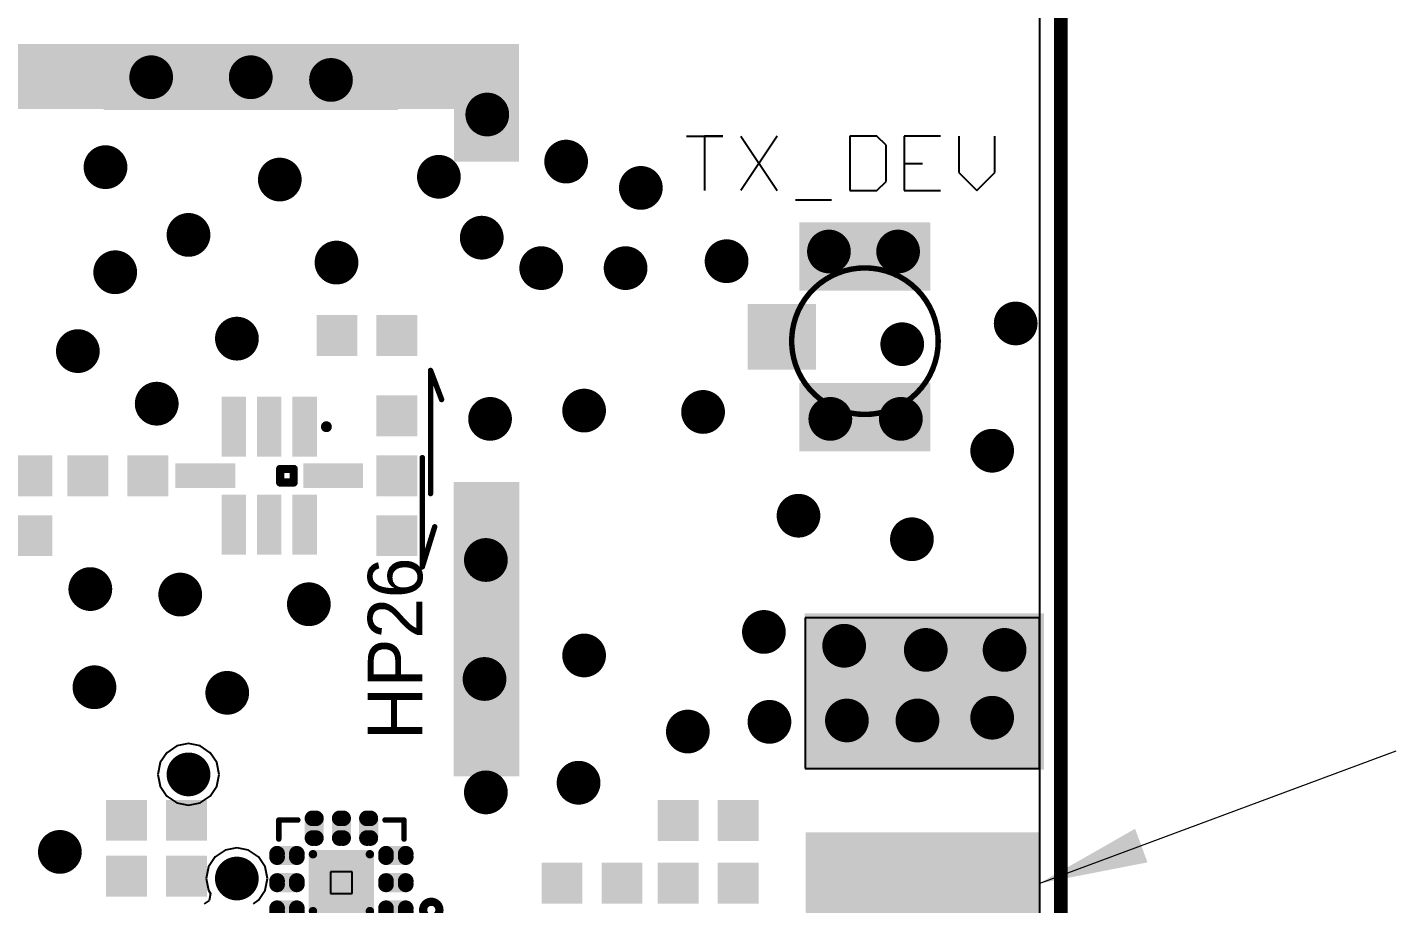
# Model space of a CAD drawing. Header units: inches. Extents: x -103 to 137, y -40 to 49.
# Drawn here: x -10.14 to 15, y 5.41 to 21.49 of the extents above; entities that cross this region are included whole.
import ezdxf

# ---------------------------------------------------------------- set-up
doc = ezdxf.new("R2010")
doc.units = ezdxf.units.IN
doc.header["$MEASUREMENT"] = 0
for name, color, linetype in [('BottomPaste', 16, 'Continuous'), ('BottomSolder', 6, 'Continuous'), ('KeepOutLayer', 6, 'Continuous'), ('Mechanical1', 6, 'Continuous'), ('MidLayer1', 16, 'Continuous'), ('MultiLayer', 9, 'Continuous'), ('TopOverlay', 2, 'Continuous'), ('TopPaste', 8, 'Continuous'), ('TopSolder', 216, 'Continuous'), ('ViaHoleLayer', 16, 'Continuous')]:
    doc.layers.add(name, color=color, linetype=linetype)
doc.layers.add('dim', color=82, linetype='Continuous', lineweight=20)
doc.styles.add('ROMANC', font='romanc.shx', dxfattribs={"bigfont": 'gbcbig.shx'})
doc.dimstyles.new('YanXiu', dxfattribs={"dimtxt": 2.5, "dimasz": 2.2, "dimexe": 0.66, "dimexo": 0.66, "dimgap": 0.66, "dimtad": 0, "dimdsep": 46, "dimtxsty": 'ROMANC', "dimcen": 0, "dimclrd": 256, "dimclre": 131, "dimclrt": 42, "dimazin": 2, "dimtfac": 1, "dimtofl": 0, "dimtmove": 0, "dimatfit": 3, "dimfxl": 1, "dimlwd": 5, "dimlwe": 5, "dimarcsym": 0})

# ---------------------------------------------------------------- blocks, each defined once
blk = doc.blocks.new('HP5210_2')
at = {"layer": 'TopPaste'}
blk.add_solid([(-0.10236, -0.01805), (0.10236, -0.01805), (-0.10236, 0.02132), (0.10236, 0.02132)], dxfattribs=at)
at = {"layer": 'TopSolder'}
blk.add_solid([(-0.10636, -0.02205), (0.10636, -0.02205), (-0.10636, 0.02532), (0.10636, 0.02532)], dxfattribs=at)
blk = doc.blocks.new('HP5210_7')
at = {"layer": 'TopPaste'}
blk.add_solid([(-0.10236, -0.01969), (0.10236, -0.01969), (-0.10236, 0.01969), (0.10236, 0.01969)], dxfattribs=at)
at = {"layer": 'TopSolder'}
blk.add_solid([(-0.10636, -0.02369), (0.10636, -0.02369), (-0.10636, 0.02369), (0.10636, 0.02369)], dxfattribs=at)
blk = doc.blocks.new('CL331_0472_2_10_31')
at = {"layer": 'Mechanical1'}
for points, const_width in [([(0.0498, -0.03002, 1), (-0.05613, -0.03002, 1)], 0.00394), ([(-0.05711, -0.03002, 1), (-0.05515, -0.03002, 1)], 0.00197), ([(0.04882, -0.03002, 1), (0.05079, -0.03002, 1)], 0.00197)]:
    blk.add_lwpolyline(points, format="xyb", close=True, dxfattribs=dict(at, const_width=const_width))
at = {"layer": 'TopPaste'}
for points in [[(-0.01968, 0.00935), (0.01969, 0.00935), (-0.01968, 0.05069), (0.01969, 0.05069)], [(-0.07874, -0.07333), (-0.0374, -0.07333), (-0.07874, 0.01329), (-0.0374, 0.01329)], [(0.0374, -0.07333), (0.07874, -0.07333), (0.0374, 0.01329), (0.07874, 0.01329)]]:
    blk.add_solid(points, dxfattribs=at)
at = {"layer": 'TopSolder'}
for points in [[(-0.02368, 0.00535), (0.02369, 0.00535), (-0.02368, 0.05469), (0.02369, 0.05469)], [(-0.08274, -0.07733), (-0.0334, -0.07733), (-0.08274, 0.01729), (-0.0334, 0.01729)], [(0.0334, -0.07733), (0.08274, -0.07733), (0.0334, 0.01729), (0.08274, 0.01729)]]:
    blk.add_solid(points, dxfattribs=at)
blk = doc.blocks.new('____12_2_2___39')
at = {"layer": 'TopOverlay', "const_width": 0.00394}
for points in [[(-0.03937, 0.04528), (-0.04528, 0.03937)], [(-0.04528, 0.03937), (-0.04528, 0.0315)], [(-0.0315, 0.04528), (-0.03937, 0.04528)], [(0.04528, 0.04528), (0.0315, 0.04528)], [(0.04528, 0.04528), (0.04528, 0.0315)], [(-0.04528, -0.0315), (-0.04528, -0.04528)], [(0.04528, -0.0315), (0.04528, -0.04528)], [(-0.0315, -0.04528), (-0.04528, -0.04528)], [(0.04528, -0.04528), (0.0315, -0.04528)]]:
    blk.add_lwpolyline(points, dxfattribs=at)
at = {"layer": 'TopOverlay'}
for points, const_width in [([(-0.04626, 0.03937, 1), (-0.04429, 0.03937, 1)], 0.00197), ([(-0.04626, 0.03937, 1), (-0.04429, 0.03937, 1)], 0.00197), ([(-0.04035, 0.04528, 1), (-0.03839, 0.04528, 1)], 0.00197), ([(-0.04035, 0.04528, 1), (-0.03839, 0.04528, 1)], 0.00197), ([(-0.03248, 0.04528, 1), (-0.03051, 0.04528, 1)], 0.00197), ([(0.03051, 0.04528, 1), (0.03248, 0.04528, 1)], 0.00197), ([(0.04429, 0.04528, 1), (0.04626, 0.04528, 1)], 0.00197), ([(0.04429, 0.04528, 1), (0.04626, 0.04528, 1)], 0.00197), ([(-0.04626, 0.0315, 1), (-0.04429, 0.0315, 1)], 0.00197), ([(0.04429, 0.0315, 1), (0.04626, 0.0315, 1)], 0.00197), ([(-0.05906, 0.01969, 1), (-0.07087, 0.01969, 1)], 0.00591), ([(-0.07234, 0.01969, 1), (-0.06939, 0.01969, 1)], 0.00295), ([(-0.06053, 0.01969, 1), (-0.05758, 0.01969, 1)], 0.00295), ([(-0.04626, -0.0315, 1), (-0.04429, -0.0315, 1)], 0.00197), ([(0.04429, -0.0315, 1), (0.04626, -0.0315, 1)], 0.00197), ([(-0.04626, -0.04528, 1), (-0.04429, -0.04528, 1)], 0.00197), ([(-0.04626, -0.04528, 1), (-0.04429, -0.04528, 1)], 0.00197), ([(-0.03248, -0.04528, 1), (-0.03051, -0.04528, 1)], 0.00197), ([(0.03051, -0.04528, 1), (0.03248, -0.04528, 1)], 0.00197), ([(0.04429, -0.04528, 1), (0.04626, -0.04528, 1)], 0.00197), ([(0.04429, -0.04528, 1), (0.04626, -0.04528, 1)], 0.00197)]:
    blk.add_lwpolyline(points, format="xyb", close=True, dxfattribs=dict(at, const_width=const_width))
at = {"layer": 'TopPaste'}
for p, q in [((0.00787, 0.00787), (-0.00787, 0.00787)), ((-0.00787, 0.00787), (-0.00787, -0.00787)), ((0.00787, -0.00787), (0.00787, 0.00787)), ((-0.00787, -0.00787), (0.00787, -0.00787))]:
    blk.add_line(p, q, dxfattribs=at)
at = {"layer": 'TopPaste', "const_width": 0.00369}
for points in [[(-0.02276, 0.04651, 1), (-0.01907, 0.04651, 1)], [(-0.0203, 0.04651, 1), (-0.01661, 0.04651, 1)], [(-0.00308, 0.04651, 1), (0.00062, 0.04651, 1)], [(-0.00062, 0.04651, 1), (0.00308, 0.04651, 1)], [(0.01661, 0.04651, 1), (0.0203, 0.04651, 1)], [(0.01907, 0.04651, 1), (0.02276, 0.04651, 1)], [(-0.02276, 0.03223, 1), (-0.01907, 0.03223, 1)], [(-0.0203, 0.03223, 1), (-0.01661, 0.03223, 1)], [(-0.00308, 0.03223, 1), (0.00062, 0.03223, 1)], [(-0.00062, 0.03223, 1), (0.00308, 0.03223, 1)], [(0.01661, 0.03223, 1), (0.0203, 0.03223, 1)], [(0.01907, 0.03223, 1), (0.02276, 0.03223, 1)], [(-0.04835, 0.02092, 1), (-0.04466, 0.02092, 1)], [(-0.04835, 0.01845, 1), (-0.04466, 0.01845, 1)], [(-0.03408, 0.02092, 1), (-0.03039, 0.02092, 1)], [(-0.03408, 0.01845, 1), (-0.03039, 0.01845, 1)], [(0.03039, 0.02092, 1), (0.03408, 0.02092, 1)], [(0.03039, 0.01845, 1), (0.03408, 0.01845, 1)], [(0.04466, 0.02092, 1), (0.04835, 0.02092, 1)], [(0.04466, 0.01845, 1), (0.04835, 0.01845, 1)], [(-0.04835, 0.00123, 1), (-0.04466, 0.00123, 1)], [(-0.04835, -0.00123, 1), (-0.04466, -0.00123, 1)], [(-0.03408, 0.00123, 1), (-0.03039, 0.00123, 1)], [(-0.03408, -0.00123, 1), (-0.03039, -0.00123, 1)], [(0.03039, 0.00123, 1), (0.03408, 0.00123, 1)], [(0.03039, -0.00123, 1), (0.03408, -0.00123, 1)], [(0.04466, 0.00123, 1), (0.04835, 0.00123, 1)], [(0.04466, -0.00123, 1), (0.04835, -0.00123, 1)], [(-0.04835, -0.01845, 1), (-0.04466, -0.01845, 1)], [(-0.04835, -0.02092, 1), (-0.04466, -0.02092, 1)], [(-0.03408, -0.01845, 1), (-0.03039, -0.01845, 1)], [(-0.03408, -0.02092, 1), (-0.03039, -0.02092, 1)], [(0.03039, -0.01845, 1), (0.03408, -0.01845, 1)], [(0.03039, -0.02092, 1), (0.03408, -0.02092, 1)], [(0.04466, -0.01845, 1), (0.04835, -0.01845, 1)], [(0.04466, -0.02092, 1), (0.04835, -0.02092, 1)], [(-0.02276, -0.03223, 1), (-0.01907, -0.03223, 1)], [(-0.0203, -0.03223, 1), (-0.01661, -0.03223, 1)], [(-0.00308, -0.03223, 1), (0.00062, -0.03223, 1)], [(-0.00062, -0.03223, 1), (0.00308, -0.03223, 1)], [(0.01661, -0.03223, 1), (0.0203, -0.03223, 1)], [(0.01907, -0.03223, 1), (0.02276, -0.03223, 1)], [(-0.02276, -0.04651, 1), (-0.01907, -0.04651, 1)], [(-0.0203, -0.04651, 1), (-0.01661, -0.04651, 1)], [(-0.00308, -0.04651, 1), (0.00062, -0.04651, 1)], [(-0.00062, -0.04651, 1), (0.00308, -0.04651, 1)], [(0.01661, -0.04651, 1), (0.0203, -0.04651, 1)], [(0.01907, -0.04651, 1), (0.02276, -0.04651, 1)]]:
    blk.add_lwpolyline(points, format="xyb", close=True, dxfattribs=at)
at = {"layer": 'TopPaste'}
for points in [[(-0.02092, 0.02854), (-0.01845, 0.02854), (-0.02092, 0.0502), (-0.01845, 0.0502)], [(-0.00123, 0.02854), (0.00123, 0.02854), (-0.00123, 0.0502), (0.00123, 0.0502)], [(0.01845, 0.02854), (0.02092, 0.02854), (0.01845, 0.0502), (0.02092, 0.0502)], [(-0.02461, 0.03223), (-0.01476, 0.03223), (-0.02461, 0.04651), (-0.01476, 0.04651)], [(-0.00492, 0.03223), (0.00492, 0.03223), (-0.00492, 0.04651), (0.00492, 0.04651)], [(0.01476, 0.03223), (0.02461, 0.03223), (0.01476, 0.04651), (0.02461, 0.04651)], [(-0.02854, 0.01845), (-0.02854, 0.02092), (-0.0502, 0.01845), (-0.0502, 0.02092)], [(-0.03223, 0.01476), (-0.03223, 0.02461), (-0.04651, 0.01476), (-0.04651, 0.02461)], [(0.0502, 0.01845), (0.0502, 0.02092), (0.02854, 0.01845), (0.02854, 0.02092)], [(0.04651, 0.01476), (0.04651, 0.02461), (0.03223, 0.01476), (0.03223, 0.02461)], [(-0.01772, -0.01772), (0.01772, -0.01772), (-0.01772, 0.01772), (0.01772, 0.01772)], [(-0.02854, -0.00123), (-0.02854, 0.00123), (-0.0502, -0.00123), (-0.0502, 0.00123)], [(-0.03223, -0.00492), (-0.03223, 0.00492), (-0.04651, -0.00492), (-0.04651, 0.00492)], [(0.0502, -0.00123), (0.0502, 0.00123), (0.02854, -0.00123), (0.02854, 0.00123)], [(0.04651, -0.00492), (0.04651, 0.00492), (0.03223, -0.00492), (0.03223, 0.00492)], [(-0.02854, -0.02092), (-0.02854, -0.01845), (-0.0502, -0.02092), (-0.0502, -0.01845)], [(-0.03223, -0.02461), (-0.03223, -0.01476), (-0.04651, -0.02461), (-0.04651, -0.01476)], [(0.0502, -0.02092), (0.0502, -0.01845), (0.02854, -0.02092), (0.02854, -0.01845)], [(0.04651, -0.02461), (0.04651, -0.01476), (0.03223, -0.02461), (0.03223, -0.01476)], [(-0.02092, -0.0502), (-0.01845, -0.0502), (-0.02092, -0.02854), (-0.01845, -0.02854)], [(-0.00123, -0.0502), (0.00123, -0.0502), (-0.00123, -0.02854), (0.00123, -0.02854)], [(0.01845, -0.0502), (0.02092, -0.0502), (0.01845, -0.02854), (0.02092, -0.02854)], [(-0.02461, -0.04651), (-0.01476, -0.04651), (-0.02461, -0.03223), (-0.01476, -0.03223)], [(-0.00492, -0.04651), (0.00492, -0.04651), (-0.00492, -0.03223), (0.00492, -0.03223)], [(0.01476, -0.04651), (0.02461, -0.04651), (0.01476, -0.03223), (0.02461, -0.03223)]]:
    blk.add_solid(points, dxfattribs=at)
at = {"layer": 'TopSolder'}
for points, const_width in [([(-0.02374, 0.04651, 1), (-0.01809, 0.04651, 1)], 0.00566), ([(-0.02128, 0.04651, 1), (-0.01562, 0.04651, 1)], 0.00566), ([(-0.00406, 0.04651, 1), (0.0016, 0.04651, 1)], 0.00566), ([(-0.0016, 0.04651, 1), (0.00406, 0.04651, 1)], 0.00566), ([(0.01562, 0.04651, 1), (0.02128, 0.04651, 1)], 0.00566), ([(0.01809, 0.04651, 1), (0.02374, 0.04651, 1)], 0.00566), ([(-0.02374, 0.03223, 1), (-0.01809, 0.03223, 1)], 0.00566), ([(-0.02128, 0.03223, 1), (-0.01562, 0.03223, 1)], 0.00566), ([(-0.00406, 0.03223, 1), (0.0016, 0.03223, 1)], 0.00566), ([(-0.0016, 0.03223, 1), (0.00406, 0.03223, 1)], 0.00566), ([(0.01562, 0.03223, 1), (0.02128, 0.03223, 1)], 0.00566), ([(0.01809, 0.03223, 1), (0.02374, 0.03223, 1)], 0.00566), ([(-0.04934, 0.02092, 1), (-0.04368, 0.02092, 1)], 0.00566), ([(-0.04934, 0.01845, 1), (-0.04368, 0.01845, 1)], 0.00566), ([(-0.03506, 0.02092, 1), (-0.0294, 0.02092, 1)], 0.00566), ([(-0.03506, 0.01845, 1), (-0.0294, 0.01845, 1)], 0.00566), ([(-0.0221, 0.02057, 1), (-0.01905, 0.02057, 1)], 0.00305), ([(0.01905, 0.02057, 1), (0.0221, 0.02057, 1)], 0.00305), ([(0.0294, 0.02092, 1), (0.03506, 0.02092, 1)], 0.00566), ([(0.0294, 0.01845, 1), (0.03506, 0.01845, 1)], 0.00566), ([(0.04368, 0.02092, 1), (0.04934, 0.02092, 1)], 0.00566), ([(0.04368, 0.01845, 1), (0.04934, 0.01845, 1)], 0.00566), ([(-0.04934, 0.00123, 1), (-0.04368, 0.00123, 1)], 0.00566), ([(-0.04934, -0.00123, 1), (-0.04368, -0.00123, 1)], 0.00566), ([(-0.03506, 0.00123, 1), (-0.0294, 0.00123, 1)], 0.00566), ([(-0.03506, -0.00123, 1), (-0.0294, -0.00123, 1)], 0.00566), ([(0.0294, 0.00123, 1), (0.03506, 0.00123, 1)], 0.00566), ([(0.0294, -0.00123, 1), (0.03506, -0.00123, 1)], 0.00566), ([(0.04368, 0.00123, 1), (0.04934, 0.00123, 1)], 0.00566), ([(0.04368, -0.00123, 1), (0.04934, -0.00123, 1)], 0.00566), ([(-0.04934, -0.01845, 1), (-0.04368, -0.01845, 1)], 0.00566), ([(-0.04934, -0.02092, 1), (-0.04368, -0.02092, 1)], 0.00566), ([(-0.03506, -0.01845, 1), (-0.0294, -0.01845, 1)], 0.00566), ([(-0.03506, -0.02092, 1), (-0.0294, -0.02092, 1)], 0.00566), ([(-0.0221, -0.02057, 1), (-0.01905, -0.02057, 1)], 0.00305), ([(0.01905, -0.02057, 1), (0.0221, -0.02057, 1)], 0.00305), ([(0.0294, -0.01845, 1), (0.03506, -0.01845, 1)], 0.00566), ([(0.0294, -0.02092, 1), (0.03506, -0.02092, 1)], 0.00566), ([(0.04368, -0.01845, 1), (0.04934, -0.01845, 1)], 0.00566), ([(0.04368, -0.02092, 1), (0.04934, -0.02092, 1)], 0.00566), ([(-0.02374, -0.03223, 1), (-0.01809, -0.03223, 1)], 0.00566), ([(-0.02128, -0.03223, 1), (-0.01562, -0.03223, 1)], 0.00566), ([(-0.00406, -0.03223, 1), (0.0016, -0.03223, 1)], 0.00566), ([(-0.0016, -0.03223, 1), (0.00406, -0.03223, 1)], 0.00566), ([(0.01562, -0.03223, 1), (0.02128, -0.03223, 1)], 0.00566), ([(0.01809, -0.03223, 1), (0.02374, -0.03223, 1)], 0.00566), ([(-0.02374, -0.04651, 1), (-0.01809, -0.04651, 1)], 0.00566), ([(-0.02128, -0.04651, 1), (-0.01562, -0.04651, 1)], 0.00566), ([(-0.00406, -0.04651, 1), (0.0016, -0.04651, 1)], 0.00566), ([(-0.0016, -0.04651, 1), (0.00406, -0.04651, 1)], 0.00566), ([(0.01562, -0.04651, 1), (0.02128, -0.04651, 1)], 0.00566), ([(0.01809, -0.04651, 1), (0.02374, -0.04651, 1)], 0.00566)]:
    blk.add_lwpolyline(points, format="xyb", close=True, dxfattribs=dict(at, const_width=const_width))
for points in [[(-0.02092, 0.02657), (-0.01845, 0.02657), (-0.02092, 0.05217), (-0.01845, 0.05217)], [(-0.00123, 0.02657), (0.00123, 0.02657), (-0.00123, 0.05217), (0.00123, 0.05217)], [(0.01845, 0.02657), (0.02092, 0.02657), (0.01845, 0.05217), (0.02092, 0.05217)], [(-0.02657, 0.03223), (-0.0128, 0.03223), (-0.02657, 0.04651), (-0.0128, 0.04651)], [(-0.00689, 0.03223), (0.00689, 0.03223), (-0.00689, 0.04651), (0.00689, 0.04651)], [(0.0128, 0.03223), (0.02657, 0.03223), (0.0128, 0.04651), (0.02657, 0.04651)], [(-0.02657, 0.01845), (-0.02657, 0.02092), (-0.05217, 0.01845), (-0.05217, 0.02092)], [(-0.03223, 0.0128), (-0.03223, 0.02657), (-0.04651, 0.0128), (-0.04651, 0.02657)], [(-0.02362, -0.02057), (0.02362, -0.02057), (-0.02362, 0.02057), (0.02362, 0.02057)], [(-0.02057, -0.02362), (0.02057, -0.02362), (-0.02057, 0.02362), (0.02057, 0.02362)], [(0.05217, 0.01845), (0.05217, 0.02092), (0.02657, 0.01845), (0.02657, 0.02092)], [(0.04651, 0.0128), (0.04651, 0.02657), (0.03223, 0.0128), (0.03223, 0.02657)], [(-0.02657, -0.00123), (-0.02657, 0.00123), (-0.05217, -0.00123), (-0.05217, 0.00123)], [(-0.03223, -0.00689), (-0.03223, 0.00689), (-0.04651, -0.00689), (-0.04651, 0.00689)], [(0.05217, -0.00123), (0.05217, 0.00123), (0.02657, -0.00123), (0.02657, 0.00123)], [(0.04651, -0.00689), (0.04651, 0.00689), (0.03223, -0.00689), (0.03223, 0.00689)], [(-0.02657, -0.02092), (-0.02657, -0.01845), (-0.05217, -0.02092), (-0.05217, -0.01845)], [(-0.03223, -0.02657), (-0.03223, -0.0128), (-0.04651, -0.02657), (-0.04651, -0.0128)], [(0.05217, -0.02092), (0.05217, -0.01845), (0.02657, -0.02092), (0.02657, -0.01845)], [(0.04651, -0.02657), (0.04651, -0.0128), (0.03223, -0.02657), (0.03223, -0.0128)], [(-0.02092, -0.05217), (-0.01845, -0.05217), (-0.02092, -0.02657), (-0.01845, -0.02657)], [(-0.00123, -0.05217), (0.00123, -0.05217), (-0.00123, -0.02657), (0.00123, -0.02657)], [(0.01845, -0.05217), (0.02092, -0.05217), (0.01845, -0.02657), (0.02092, -0.02657)], [(-0.02657, -0.04651), (-0.0128, -0.04651), (-0.02657, -0.03223), (-0.0128, -0.03223)], [(-0.00689, -0.04651), (0.00689, -0.04651), (-0.00689, -0.03223), (0.00689, -0.03223)], [(0.0128, -0.04651), (0.02657, -0.04651), (0.0128, -0.03223), (0.02657, -0.03223)]]:
    blk.add_solid(points, dxfattribs=at)
blk = doc.blocks.new('LP_F______J________41')
at = {"layer": 'TopOverlay', "const_width": 0.00591}
for points in [[(-0.00787, 0.00492), (-0.01772, 0.00492)], [(-0.01772, 0.00492), (-0.01772, -0.00492)], [(-0.00787, 0.00492), (-0.00787, -0.00492)], [(-0.00787, -0.00492), (-0.01772, -0.00492)]]:
    blk.add_lwpolyline(points, dxfattribs=at)
at = {"layer": 'TopOverlay'}
for points, const_width in [([(-0.01919, 0.00492, 1), (-0.01624, 0.00492, 1)], 0.00295), ([(-0.01919, 0.00492, 1), (-0.01624, 0.00492, 1)], 0.00295), ([(-0.00935, 0.00492, 1), (-0.0064, 0.00492, 1)], 0.00295), ([(-0.00935, 0.00492, 1), (-0.0064, 0.00492, 1)], 0.00295), ([(-0.01919, -0.00492, 1), (-0.01624, -0.00492, 1)], 0.00295), ([(-0.01919, -0.00492, 1), (-0.01624, -0.00492, 1)], 0.00295), ([(-0.00935, -0.00492, 1), (-0.0064, -0.00492, 1)], 0.00295), ([(-0.00935, -0.00492, 1), (-0.0064, -0.00492, 1)], 0.00295), ([(-0.03937, -0.03543, 1), (-0.04331, -0.03543, 1)], 0.00394), ([(-0.04429, -0.03543, 1), (-0.04232, -0.03543, 1)], 0.00197), ([(-0.04035, -0.03543, 1), (-0.03839, -0.03543, 1)], 0.00197)]:
    blk.add_lwpolyline(points, format="xyb", close=True, dxfattribs=dict(at, const_width=const_width))
at = {"layer": 'TopPaste'}
for points in [[(-0.03248, 0.01575), (-0.0187, 0.01575), (-0.03248, 0.05512), (-0.0187, 0.05512)], [(-0.00689, 0.01575), (0.00689, 0.01575), (-0.00689, 0.05512), (0.00689, 0.05512)], [(0.0187, 0.01575), (0.03248, 0.01575), (0.0187, 0.05512), (0.03248, 0.05512)], [(-0.02657, -0.00689), (-0.02657, 0.00689), (-0.06594, -0.00689), (-0.06594, 0.00689)], [(0.06594, -0.00689), (0.06594, 0.00689), (0.02657, -0.00689), (0.02657, 0.00689)], [(-0.03248, -0.05512), (-0.0187, -0.05512), (-0.03248, -0.01575), (-0.0187, -0.01575)], [(-0.00689, -0.05512), (0.00689, -0.05512), (-0.00689, -0.01575), (0.00689, -0.01575)], [(0.0187, -0.05512), (0.03248, -0.05512), (0.0187, -0.01575), (0.03248, -0.01575)]]:
    blk.add_solid(points, dxfattribs=at)
at = {"layer": 'TopSolder'}
for points in [[(-0.03445, 0.01378), (-0.01673, 0.01378), (-0.03445, 0.05709), (-0.01673, 0.05709)], [(-0.00886, 0.01378), (0.00886, 0.01378), (-0.00886, 0.05709), (0.00886, 0.05709)], [(0.01673, 0.01378), (0.03445, 0.01378), (0.01673, 0.05709), (0.03445, 0.05709)], [(-0.02461, -0.00886), (-0.02461, 0.00886), (-0.06791, -0.00886), (-0.06791, 0.00886)], [(0.06791, -0.00886), (0.06791, 0.00886), (0.02461, -0.00886), (0.02461, 0.00886)], [(-0.03445, -0.05709), (-0.01673, -0.05709), (-0.03445, -0.01378), (-0.01673, -0.01378)], [(-0.00886, -0.05709), (0.00886, -0.05709), (-0.00886, -0.01378), (0.00886, -0.01378)], [(0.01673, -0.05709), (0.03445, -0.05709), (0.01673, -0.01378), (0.03445, -0.01378)]]:
    blk.add_solid(points, dxfattribs=at)
blk = doc.blocks.new('SMA_EDGE_49')
at = {"layer": 'BottomPaste'}
for points in [[(-0.1975, 0.1075), (-0.0325, 0.1075), (-0.1975, 0.2125), (-0.0325, 0.2125)], [(-0.1975, -0.1675), (-0.0325, -0.1675), (-0.1975, -0.0625), (-0.0325, -0.0625)]]:
    blk.add_solid(points, dxfattribs=at)
at = {"layer": 'BottomSolder'}
for p, q in [((-0.03181, 0.21327), (-0.2011, 0.21327)), ((-0.2011, 0.21327), (-0.2011, 0.10421)), ((-0.03181, 0.10421), (-0.03181, 0.21327)), ((-0.2011, 0.10421), (-0.03181, 0.10421)), ((-0.03181, -0.06193), (-0.2011, -0.06193)), ((-0.2011, -0.06193), (-0.2011, -0.17098)), ((-0.03181, -0.17098), (-0.03181, -0.06193)), ((-0.2011, -0.17098), (-0.03181, -0.17098))]:
    blk.add_line(p, q, dxfattribs=at)
for points in [[(-0.2015, 0.1035), (-0.0285, 0.1035), (-0.2015, 0.2165), (-0.0285, 0.2165)], [(-0.2015, -0.1715), (-0.0285, -0.1715), (-0.2015, -0.0585), (-0.0285, -0.0585)]]:
    blk.add_solid(points, dxfattribs=at)
at = {"layer": 'TopPaste'}
for points in [[(-0.19896, 0.10614), (-0.03396, 0.10614), (-0.19896, 0.21114), (-0.03396, 0.21114)], [(-0.19896, -0.01386), (-0.03396, -0.01386), (-0.19896, 0.05614), (-0.03396, 0.05614)], [(-0.19896, -0.16886), (-0.03396, -0.16886), (-0.19896, -0.06386), (-0.03396, -0.06386)]]:
    blk.add_solid(points, dxfattribs=at)
at = {"layer": 'TopSolder'}
for points in [[(-0.20093, 0.10417), (-0.03199, 0.10417), (-0.20093, 0.21311), (-0.03199, 0.21311)], [(-0.20093, -0.01583), (-0.03199, -0.01583), (-0.20093, 0.05811), (-0.03199, 0.05811)], [(-0.20093, -0.17083), (-0.03199, -0.17083), (-0.20093, -0.06189), (-0.03199, -0.06189)]]:
    blk.add_solid(points, dxfattribs=at)
blk = doc.blocks.new('____402_____86')
at = {"layer": 'TopPaste'}
for points in [[(-0.03445, -0.0128), (-0.00886, -0.0128), (-0.03445, 0.0128), (-0.00886, 0.0128)], [(0.00886, -0.0128), (0.03445, -0.0128), (0.00886, 0.0128), (0.03445, 0.0128)]]:
    blk.add_solid(points, dxfattribs=at)
at = {"layer": 'TopSolder'}
for points in [[(-0.03642, -0.01476), (-0.00689, -0.01476), (-0.03642, 0.01476), (-0.00689, 0.01476)], [(0.00689, -0.01476), (0.03642, -0.01476), (0.00689, 0.01476), (0.03642, 0.01476)]]:
    blk.add_solid(points, dxfattribs=at)
blk = doc.blocks.new('____402_____146')
at = {"layer": 'TopPaste'}
for points in [[(-0.03445, -0.0128), (-0.00886, -0.0128), (-0.03445, 0.0128), (-0.00886, 0.0128)], [(0.00886, -0.0128), (0.03445, -0.0128), (0.00886, 0.0128), (0.03445, 0.0128)]]:
    blk.add_solid(points, dxfattribs=at)
at = {"layer": 'TopSolder'}
for points in [[(-0.03642, -0.01476), (-0.00689, -0.01476), (-0.03642, 0.01476), (-0.00689, 0.01476)], [(0.00689, -0.01476), (0.03642, -0.01476), (0.00689, 0.01476), (0.03642, 0.01476)]]:
    blk.add_solid(points, dxfattribs=at)
blk = doc.blocks.new('____402_____147')
at = {"layer": 'TopPaste'}
for points in [[(-0.03445, -0.0128), (-0.00886, -0.0128), (-0.03445, 0.0128), (-0.00886, 0.0128)], [(0.00886, -0.0128), (0.03445, -0.0128), (0.00886, 0.0128), (0.03445, 0.0128)]]:
    blk.add_solid(points, dxfattribs=at)
at = {"layer": 'TopSolder'}
for points in [[(-0.03642, -0.01476), (-0.00689, -0.01476), (-0.03642, 0.01476), (-0.00689, 0.01476)], [(0.00689, -0.01476), (0.03642, -0.01476), (0.00689, 0.01476), (0.03642, 0.01476)]]:
    blk.add_solid(points, dxfattribs=at)
blk = doc.blocks.new('____402_____148')
at = {"layer": 'TopPaste'}
for points in [[(-0.03445, -0.0128), (-0.00886, -0.0128), (-0.03445, 0.0128), (-0.00886, 0.0128)], [(0.00886, -0.0128), (0.03445, -0.0128), (0.00886, 0.0128), (0.03445, 0.0128)]]:
    blk.add_solid(points, dxfattribs=at)
at = {"layer": 'TopSolder'}
for points in [[(-0.03642, -0.01476), (-0.00689, -0.01476), (-0.03642, 0.01476), (-0.00689, 0.01476)], [(0.00689, -0.01476), (0.03642, -0.01476), (0.00689, 0.01476), (0.03642, 0.01476)]]:
    blk.add_solid(points, dxfattribs=at)
blk = doc.blocks.new('____402_____149')
at = {"layer": 'TopPaste'}
for points in [[(-0.03445, -0.0128), (-0.00886, -0.0128), (-0.03445, 0.0128), (-0.00886, 0.0128)], [(0.00886, -0.0128), (0.03445, -0.0128), (0.00886, 0.0128), (0.03445, 0.0128)]]:
    blk.add_solid(points, dxfattribs=at)
at = {"layer": 'TopSolder'}
for points in [[(-0.03642, -0.01476), (-0.00689, -0.01476), (-0.03642, 0.01476), (-0.00689, 0.01476)], [(0.00689, -0.01476), (0.03642, -0.01476), (0.00689, 0.01476), (0.03642, 0.01476)]]:
    blk.add_solid(points, dxfattribs=at)
blk = doc.blocks.new('____402_____156')
at = {"layer": 'TopPaste'}
for points in [[(-0.03445, -0.0128), (-0.00886, -0.0128), (-0.03445, 0.0128), (-0.00886, 0.0128)], [(0.00886, -0.0128), (0.03445, -0.0128), (0.00886, 0.0128), (0.03445, 0.0128)]]:
    blk.add_solid(points, dxfattribs=at)
at = {"layer": 'TopSolder'}
for points in [[(-0.03642, -0.01476), (-0.00689, -0.01476), (-0.03642, 0.01476), (-0.00689, 0.01476)], [(0.00689, -0.01476), (0.03642, -0.01476), (0.00689, 0.01476), (0.03642, 0.01476)]]:
    blk.add_solid(points, dxfattribs=at)
blk = doc.blocks.new('____402_____158')
at = {"layer": 'TopPaste'}
for points in [[(-0.03445, -0.0128), (-0.00886, -0.0128), (-0.03445, 0.0128), (-0.00886, 0.0128)], [(0.00886, -0.0128), (0.03445, -0.0128), (0.00886, 0.0128), (0.03445, 0.0128)]]:
    blk.add_solid(points, dxfattribs=at)
at = {"layer": 'TopSolder'}
for points in [[(-0.03642, -0.01476), (-0.00689, -0.01476), (-0.03642, 0.01476), (-0.00689, 0.01476)], [(0.00689, -0.01476), (0.03642, -0.01476), (0.00689, 0.01476), (0.03642, 0.01476)]]:
    blk.add_solid(points, dxfattribs=at)
blk = doc.blocks.new('____402_____161')
at = {"layer": 'TopPaste'}
for points in [[(-0.03445, -0.0128), (-0.00886, -0.0128), (-0.03445, 0.0128), (-0.00886, 0.0128)], [(0.00886, -0.0128), (0.03445, -0.0128), (0.00886, 0.0128), (0.03445, 0.0128)]]:
    blk.add_solid(points, dxfattribs=at)
at = {"layer": 'TopSolder'}
for points in [[(-0.03642, -0.01476), (-0.00689, -0.01476), (-0.03642, 0.01476), (-0.00689, 0.01476)], [(0.00689, -0.01476), (0.03642, -0.01476), (0.00689, 0.01476), (0.03642, 0.01476)]]:
    blk.add_solid(points, dxfattribs=at)
blk = doc.blocks.new('____402_____163')
at = {"layer": 'TopPaste'}
for points in [[(-0.03445, -0.0128), (-0.00886, -0.0128), (-0.03445, 0.0128), (-0.00886, 0.0128)], [(0.00886, -0.0128), (0.03445, -0.0128), (0.00886, 0.0128), (0.03445, 0.0128)]]:
    blk.add_solid(points, dxfattribs=at)
at = {"layer": 'TopSolder'}
for points in [[(-0.03642, -0.01476), (-0.00689, -0.01476), (-0.03642, 0.01476), (-0.00689, 0.01476)], [(0.00689, -0.01476), (0.03642, -0.01476), (0.00689, 0.01476), (0.03642, 0.01476)]]:
    blk.add_solid(points, dxfattribs=at)
blk = doc.blocks.new('____402_____165')
at = {"layer": 'TopPaste'}
for points in [[(-0.03445, -0.0128), (-0.00886, -0.0128), (-0.03445, 0.0128), (-0.00886, 0.0128)], [(0.00886, -0.0128), (0.03445, -0.0128), (0.00886, 0.0128), (0.03445, 0.0128)]]:
    blk.add_solid(points, dxfattribs=at)
at = {"layer": 'TopSolder'}
for points in [[(-0.03642, -0.01476), (-0.00689, -0.01476), (-0.03642, 0.01476), (-0.00689, 0.01476)], [(0.00689, -0.01476), (0.03642, -0.01476), (0.00689, 0.01476), (0.03642, 0.01476)]]:
    blk.add_solid(points, dxfattribs=at)
blk = doc.blocks.new('*D217')
at = {"layer": 'Defpoints', "color": 0}
for p in [(0.773, 30.358), (40.358, 30.358), (0.773, -19.654)]:
    blk.add_point(p, dxfattribs=at)
at = {"layer": 'dim', "color": 131, "lineweight": 5}
for p, q in [((1.273, 30.358), (40.858, 30.358)), ((1.273, -19.654), (40.858, -19.654))]:
    blk.add_line(p, q, dxfattribs=at)
at = {"layer": 'dim', "lineweight": 5}
for p, q in [((40.358, 28.358), (40.358, 10.554)), ((40.358, -17.654), (40.358, 0.15))]:
    blk.add_line(p, q, dxfattribs=at)
at = {"layer": 'dim'}
for points in [[(40.025, 28.358), (40.692, 28.358), (40.358, 30.358)], [(40.025, -17.654), (40.692, -17.654), (40.358, -19.654)]]:
    blk.add_solid(points, dxfattribs=at)
at = {"layer": 'dim', "color": 42, "insert": (40.358, 5.352), "char_height": 2.5, "attachment_point": 5, "rotation": 90, "style": 'ROMANC'}
blk.add_mtext('50.01', dxfattribs=at)

msp = doc.modelspace()

# ---------------------------------------------------------------- linework, layer by layer
at = {"layer": 'BottomSolder', "const_width": 0.402}
for points in [[(-8.072, 20.579, 1), (-7.671, 20.579, 1)], [(-6.244, 20.579, 1), (-5.842, 20.579, 1)], [(-4.77, 20.529, 1), (-4.369, 20.529, 1)], [(-1.9, 19.894, 1), (-1.499, 19.894, 1)], [(-0.452, 19.03, 1), (-0.051, 19.03, 1)], [(-8.911, 18.928, 1), (-8.509, 18.928, 1)], [(-2.789, 18.751, 1), (-2.388, 18.751, 1)], [(-5.71, 18.7, 1), (-5.309, 18.7, 1)], [(0.919, 18.547, 1), (1.321, 18.547, 1)], [(-7.387, 17.684, 1), (-6.985, 17.684, 1)], [(-2.002, 17.633, 1), (-1.6, 17.633, 1)], [(2.494, 17.201, 1), (2.896, 17.201, 1)], [(4.374, 17.379, 1), (4.775, 17.379, 1)], [(5.644, 17.379, 1), (6.045, 17.379, 1)], [(-8.733, 16.998, 1), (-8.331, 16.998, 1)], [(-4.669, 17.176, 1), (-4.267, 17.176, 1)], [(-0.91, 17.074, 1), (-0.508, 17.074, 1)], [(0.64, 17.074, 1), (1.041, 17.074, 1)], [(7.803, 16.058, 1), (8.204, 16.058, 1)], [(-6.498, 15.779, 1), (-6.096, 15.779, 1)], [(-9.419, 15.55, 1), (-9.017, 15.55, 1)], [(5.72, 15.677, 1), (6.121, 15.677, 1)], [(-7.971, 14.585, 1), (-7.569, 14.585, 1)], [(-0.122, 14.458, 1), (0.279, 14.458, 1)], [(-1.849, 14.306, 1), (-1.448, 14.306, 1)], [(2.062, 14.433, 1), (2.464, 14.433, 1)], [(4.399, 14.306, 1), (4.801, 14.306, 1)], [(5.694, 14.306, 1), (6.096, 14.306, 1)], [(7.371, 13.721, 1), (7.772, 13.721, 1)], [(3.815, 12.528, 1), (4.216, 12.528, 1)], [(5.898, 12.096, 1), (6.299, 12.096, 1)], [(-1.926, 11.715, 1), (-1.524, 11.715, 1)], [(-9.19, 11.181, 1), (-8.788, 11.181, 1)], [(-7.539, 11.08, 1), (-7.137, 11.08, 1)], [(-5.177, 10.902, 1), (-4.775, 10.902, 1)], [(3.18, 10.394, 1), (3.581, 10.394, 1)], [(-0.122, 9.962, 1), (0.279, 9.962, 1)], [(4.653, 10.14, 1), (5.055, 10.14, 1)], [(6.152, 10.064, 1), (6.553, 10.064, 1)], [(7.599, 10.064, 1), (8.001, 10.064, 1)], [(-1.951, 9.53, 1), (-1.549, 9.53, 1)], [(-9.114, 9.378, 1), (-8.712, 9.378, 1)], [(-6.675, 9.276, 1), (-6.274, 9.276, 1)], [(3.281, 8.743, 1), (3.683, 8.743, 1)], [(4.704, 8.768, 1), (5.105, 8.768, 1)], [(5.999, 8.768, 1), (6.401, 8.768, 1)], [(7.371, 8.819, 1), (7.772, 8.819, 1)], [(1.783, 8.565, 1), (2.184, 8.565, 1)], [(-7.387, 7.778, 1), (-6.985, 7.778, 1)], [(-1.926, 7.448, 1), (-1.524, 7.448, 1)], [(-0.224, 7.625, 1), (0.178, 7.625, 1)], [(-9.749, 6.355, 1), (-9.347, 6.355, 1)], [(-6.499, 5.866, 1), (-6.098, 5.866, 1)]]:
    msp.add_lwpolyline(points, format="xyb", close=True, dxfattribs=at)
at = {"layer": 'KeepOutLayer', "const_width": 0.254}
msp.add_lwpolyline([(8.832, -14.955), (8.832, 25.482)], dxfattribs=at)
at = {"layer": 'MidLayer1'}
for p, q in [((8.443, 25.334), (8.443, -14.955)), ((-7.402, 8.3), (-7.585, 8.177)), ((-7.186, 8.343), (-7.402, 8.3)), ((-6.97, 8.3), (-7.186, 8.343)), ((-6.786, 8.177), (-6.97, 8.3)), ((-7.585, 8.177), (-7.708, 7.994)), ((-6.664, 7.994), (-6.786, 8.177)), ((-7.708, 7.994), (-7.751, 7.778)), ((-6.621, 7.778), (-6.664, 7.994)), ((-7.751, 7.778), (-7.708, 7.562)), ((-7.708, 7.562), (-7.585, 7.378)), ((-6.786, 7.378), (-6.664, 7.562)), ((-6.664, 7.562), (-6.621, 7.778)), ((-7.585, 7.378), (-7.402, 7.256)), ((-6.97, 7.256), (-6.786, 7.378)), ((-7.402, 7.256), (-7.186, 7.213)), ((-7.186, 7.213), (-6.97, 7.256)), ((-6.515, 6.388), (-6.698, 6.266)), ((-6.298, 6.431), (-6.515, 6.388)), ((-6.082, 6.388), (-6.298, 6.431)), ((-5.899, 6.266), (-6.082, 6.388)), ((-6.82, 6.082), (-6.863, 5.866)), ((-6.698, 6.266), (-6.82, 6.082)), ((-5.777, 6.082), (-5.899, 6.266)), ((-5.734, 5.866), (-5.777, 6.082)), ((-6.863, 5.866), (-6.82, 5.65)), ((-5.777, 5.65), (-5.734, 5.866)), ((-6.82, 5.65), (-6.78, 5.589)), ((-6.78, 5.589), (-6.804, 5.465)), ((-5.899, 5.467), (-5.777, 5.65)), ((-6.804, 5.465), (-6.898, 5.402)), ((-5.993, 5.404), (-5.899, 5.467))]:
    msp.add_line(p, q, dxfattribs=at)
at = {"layer": 'MidLayer1', "const_width": 0.3}
for points in [[(-8.022, 20.579, 1), (-7.722, 20.579, 1)], [(-6.193, 20.579, 1), (-5.893, 20.579, 1)], [(-4.72, 20.529, 1), (-4.42, 20.529, 1)], [(-1.849, 19.894, 1), (-1.549, 19.894, 1)], [(-8.86, 18.928, 1), (-8.56, 18.928, 1)], [(-0.402, 19.03, 1), (-0.102, 19.03, 1)], [(-5.659, 18.7, 1), (-5.359, 18.7, 1)], [(-2.738, 18.751, 1), (-2.438, 18.751, 1)], [(0.97, 18.547, 1), (1.27, 18.547, 1)], [(-7.336, 17.684, 1), (-7.036, 17.684, 1)], [(-1.951, 17.633, 1), (-1.651, 17.633, 1)], [(4.424, 17.379, 1), (4.724, 17.379, 1)], [(5.694, 17.379, 1), (5.994, 17.379, 1)], [(-4.618, 17.176, 1), (-4.318, 17.176, 1)], [(-0.859, 17.074, 1), (-0.559, 17.074, 1)], [(0.691, 17.074, 1), (0.991, 17.074, 1)], [(2.545, 17.201, 1), (2.845, 17.201, 1)], [(-8.682, 16.998, 1), (-8.382, 16.998, 1)], [(7.853, 16.058, 1), (8.153, 16.058, 1)], [(-9.368, 15.55, 1), (-9.068, 15.55, 1)], [(-6.447, 15.779, 1), (-6.147, 15.779, 1)], [(5.771, 15.677, 1), (6.071, 15.677, 1)], [(-7.92, 14.585, 1), (-7.62, 14.585, 1)], [(-1.799, 14.306, 1), (-1.499, 14.306, 1)], [(-0.071, 14.458, 1), (0.229, 14.458, 1)], [(2.113, 14.433, 1), (2.413, 14.433, 1)], [(4.45, 14.306, 1), (4.75, 14.306, 1)], [(5.745, 14.306, 1), (6.045, 14.306, 1)], [(7.422, 13.721, 1), (7.722, 13.721, 1)], [(3.866, 12.528, 1), (4.166, 12.528, 1)], [(5.948, 12.096, 1), (6.248, 12.096, 1)], [(-1.875, 11.715, 1), (-1.575, 11.715, 1)], [(-9.139, 11.181, 1), (-8.839, 11.181, 1)], [(-7.488, 11.08, 1), (-7.188, 11.08, 1)], [(-5.126, 10.902, 1), (-4.826, 10.902, 1)], [(3.231, 10.394, 1), (3.531, 10.394, 1)], [(4.704, 10.14, 1), (5.004, 10.14, 1)], [(6.202, 10.064, 1), (6.502, 10.064, 1)], [(7.65, 10.064, 1), (7.95, 10.064, 1)], [(-0.071, 9.962, 1), (0.229, 9.962, 1)], [(-1.9, 9.53, 1), (-1.6, 9.53, 1)], [(-9.063, 9.378, 1), (-8.763, 9.378, 1)], [(-6.625, 9.276, 1), (-6.325, 9.276, 1)], [(4.755, 8.768, 1), (5.055, 8.768, 1)], [(6.05, 8.768, 1), (6.35, 8.768, 1)], [(7.422, 8.819, 1), (7.722, 8.819, 1)], [(1.834, 8.565, 1), (2.134, 8.565, 1)], [(3.332, 8.743, 1), (3.632, 8.743, 1)], [(-7.336, 7.778, 1), (-7.036, 7.778, 1)], [(-0.173, 7.625, 1), (0.127, 7.625, 1)], [(-1.875, 7.448, 1), (-1.575, 7.448, 1)], [(-9.698, 6.355, 1), (-9.398, 6.355, 1)], [(-6.448, 5.866, 1), (-6.148, 5.866, 1)]]:
    msp.add_lwpolyline(points, format="xyb", close=True, dxfattribs=at)
at = {"layer": 'MultiLayer', "const_width": 0.3}
for points in [[(-8.022, 20.579, 1), (-7.722, 20.579, 1)], [(-6.193, 20.579, 1), (-5.893, 20.579, 1)], [(-4.72, 20.529, 1), (-4.42, 20.529, 1)], [(-1.849, 19.894, 1), (-1.549, 19.894, 1)], [(-8.86, 18.928, 1), (-8.56, 18.928, 1)], [(-0.402, 19.03, 1), (-0.102, 19.03, 1)], [(-5.659, 18.7, 1), (-5.359, 18.7, 1)], [(-2.738, 18.751, 1), (-2.438, 18.751, 1)], [(0.97, 18.547, 1), (1.27, 18.547, 1)], [(-7.336, 17.684, 1), (-7.036, 17.684, 1)], [(-1.951, 17.633, 1), (-1.651, 17.633, 1)], [(4.424, 17.379, 1), (4.724, 17.379, 1)], [(5.694, 17.379, 1), (5.994, 17.379, 1)], [(-4.618, 17.176, 1), (-4.318, 17.176, 1)], [(-0.859, 17.074, 1), (-0.559, 17.074, 1)], [(0.691, 17.074, 1), (0.991, 17.074, 1)], [(2.545, 17.201, 1), (2.845, 17.201, 1)], [(-8.682, 16.998, 1), (-8.382, 16.998, 1)], [(7.853, 16.058, 1), (8.153, 16.058, 1)], [(-9.368, 15.55, 1), (-9.068, 15.55, 1)], [(-6.447, 15.779, 1), (-6.147, 15.779, 1)], [(5.771, 15.677, 1), (6.071, 15.677, 1)], [(-7.92, 14.585, 1), (-7.62, 14.585, 1)], [(-1.799, 14.306, 1), (-1.499, 14.306, 1)], [(-0.071, 14.458, 1), (0.229, 14.458, 1)], [(2.113, 14.433, 1), (2.413, 14.433, 1)], [(4.45, 14.306, 1), (4.75, 14.306, 1)], [(5.745, 14.306, 1), (6.045, 14.306, 1)], [(7.422, 13.721, 1), (7.722, 13.721, 1)], [(3.866, 12.528, 1), (4.166, 12.528, 1)], [(5.948, 12.096, 1), (6.248, 12.096, 1)], [(-1.875, 11.715, 1), (-1.575, 11.715, 1)], [(-9.139, 11.181, 1), (-8.839, 11.181, 1)], [(-7.488, 11.08, 1), (-7.188, 11.08, 1)], [(-5.126, 10.902, 1), (-4.826, 10.902, 1)], [(3.231, 10.394, 1), (3.531, 10.394, 1)], [(4.704, 10.14, 1), (5.004, 10.14, 1)], [(6.202, 10.064, 1), (6.502, 10.064, 1)], [(7.65, 10.064, 1), (7.95, 10.064, 1)], [(-0.071, 9.962, 1), (0.229, 9.962, 1)], [(-1.9, 9.53, 1), (-1.6, 9.53, 1)], [(-9.063, 9.378, 1), (-8.763, 9.378, 1)], [(-6.625, 9.276, 1), (-6.325, 9.276, 1)], [(4.755, 8.768, 1), (5.055, 8.768, 1)], [(6.05, 8.768, 1), (6.35, 8.768, 1)], [(7.422, 8.819, 1), (7.722, 8.819, 1)], [(1.834, 8.565, 1), (2.134, 8.565, 1)], [(3.332, 8.743, 1), (3.632, 8.743, 1)], [(-7.336, 7.778, 1), (-7.036, 7.778, 1)], [(-0.173, 7.625, 1), (0.127, 7.625, 1)], [(-1.875, 7.448, 1), (-1.575, 7.448, 1)], [(-9.698, 6.355, 1), (-9.398, 6.355, 1)], [(-6.448, 5.866, 1), (-6.148, 5.866, 1)]]:
    msp.add_lwpolyline(points, format="xyb", close=True, dxfattribs=at)
at = {"layer": 'TopOverlay'}
for p, q in [((1.958, 19.496), (2.625, 19.496)), ((2.625, 19.496), (2.291, 19.496)), ((2.291, 19.496), (2.291, 18.497)), ((2.958, 19.496), (3.624, 18.497)), ((3.624, 19.496), (2.958, 18.497)), ((4.957, 19.496), (4.957, 18.497)), ((5.457, 19.496), (4.957, 19.496)), ((5.624, 19.33), (5.457, 19.496)), ((6.623, 19.496), (5.957, 19.496)), ((5.957, 19.496), (5.957, 18.497)), ((6.957, 19.496), (6.957, 18.83)), ((7.623, 18.83), (7.623, 19.496)), ((5.624, 18.663), (5.624, 19.33)), ((5.957, 18.996), (6.29, 18.996)), ((5.457, 18.497), (5.624, 18.663)), ((6.957, 18.83), (7.29, 18.497)), ((7.29, 18.497), (7.623, 18.83)), ((4.957, 18.497), (5.457, 18.497)), ((5.957, 18.497), (6.623, 18.497)), ((3.958, 18.33), (4.624, 18.33))]:
    msp.add_line(p, q, dxfattribs=at)
at = {"layer": 'TopOverlay', "const_width": 0.1}
for points in [[(-2.741, 15.195), (-2.538, 14.661)], [(-2.741, 12.934), (-2.741, 15.195)], [(-2.893, 11.588), (-2.893, 13.594)], [(-2.893, 11.588), (-2.665, 12.324)]]:
    msp.add_lwpolyline(points, dxfattribs=at)
at = {"layer": 'TopOverlay', "const_width": 0.05}
for points in [[(-2.766, 15.195, 1), (-2.716, 15.195, 1)], [(-2.766, 15.195, 1), (-2.716, 15.195, 1)], [(-2.563, 14.661, 1), (-2.513, 14.661, 1)], [(-2.918, 13.594, 1), (-2.868, 13.594, 1)], [(-2.766, 12.934, 1), (-2.716, 12.934, 1)], [(-2.69, 12.324, 1), (-2.64, 12.324, 1)], [(-2.918, 11.588, 1), (-2.868, 11.588, 1)], [(-2.918, 11.588, 1), (-2.868, 11.588, 1)]]:
    msp.add_lwpolyline(points, format="xyb", close=True, dxfattribs=at)
at = {"layer": 'TopSolder', "const_width": 0.402}
for points in [[(-8.072, 20.579, 1), (-7.671, 20.579, 1)], [(-6.244, 20.579, 1), (-5.842, 20.579, 1)], [(-4.77, 20.529, 1), (-4.369, 20.529, 1)], [(-1.9, 19.894, 1), (-1.499, 19.894, 1)], [(-0.452, 19.03, 1), (-0.051, 19.03, 1)], [(-8.911, 18.928, 1), (-8.509, 18.928, 1)], [(-2.789, 18.751, 1), (-2.388, 18.751, 1)], [(-5.71, 18.7, 1), (-5.309, 18.7, 1)], [(0.919, 18.547, 1), (1.321, 18.547, 1)], [(-7.387, 17.684, 1), (-6.985, 17.684, 1)], [(-2.002, 17.633, 1), (-1.6, 17.633, 1)], [(2.494, 17.201, 1), (2.896, 17.201, 1)], [(4.374, 17.379, 1), (4.775, 17.379, 1)], [(5.644, 17.379, 1), (6.045, 17.379, 1)], [(-8.733, 16.998, 1), (-8.331, 16.998, 1)], [(-4.669, 17.176, 1), (-4.267, 17.176, 1)], [(-0.91, 17.074, 1), (-0.508, 17.074, 1)], [(0.64, 17.074, 1), (1.041, 17.074, 1)], [(7.803, 16.058, 1), (8.204, 16.058, 1)], [(-6.498, 15.779, 1), (-6.096, 15.779, 1)], [(-9.419, 15.55, 1), (-9.017, 15.55, 1)], [(5.72, 15.677, 1), (6.121, 15.677, 1)], [(-7.971, 14.585, 1), (-7.569, 14.585, 1)], [(-0.122, 14.458, 1), (0.279, 14.458, 1)], [(-1.849, 14.306, 1), (-1.448, 14.306, 1)], [(2.062, 14.433, 1), (2.464, 14.433, 1)], [(4.399, 14.306, 1), (4.801, 14.306, 1)], [(5.694, 14.306, 1), (6.096, 14.306, 1)], [(7.371, 13.721, 1), (7.772, 13.721, 1)], [(3.815, 12.528, 1), (4.216, 12.528, 1)], [(5.898, 12.096, 1), (6.299, 12.096, 1)], [(-1.926, 11.715, 1), (-1.524, 11.715, 1)], [(-9.19, 11.181, 1), (-8.788, 11.181, 1)], [(-7.539, 11.08, 1), (-7.137, 11.08, 1)], [(-5.177, 10.902, 1), (-4.775, 10.902, 1)], [(3.18, 10.394, 1), (3.581, 10.394, 1)], [(-0.122, 9.962, 1), (0.279, 9.962, 1)], [(4.653, 10.14, 1), (5.055, 10.14, 1)], [(6.152, 10.064, 1), (6.553, 10.064, 1)], [(7.599, 10.064, 1), (8.001, 10.064, 1)], [(-1.951, 9.53, 1), (-1.549, 9.53, 1)], [(-9.114, 9.378, 1), (-8.712, 9.378, 1)], [(-6.675, 9.276, 1), (-6.274, 9.276, 1)], [(3.281, 8.743, 1), (3.683, 8.743, 1)], [(4.704, 8.768, 1), (5.105, 8.768, 1)], [(5.999, 8.768, 1), (6.401, 8.768, 1)], [(7.371, 8.819, 1), (7.772, 8.819, 1)], [(1.783, 8.565, 1), (2.184, 8.565, 1)], [(-7.387, 7.778, 1), (-6.985, 7.778, 1)], [(-1.926, 7.448, 1), (-1.524, 7.448, 1)], [(-0.224, 7.625, 1), (0.178, 7.625, 1)], [(-9.749, 6.355, 1), (-9.347, 6.355, 1)], [(-6.499, 5.866, 1), (-6.098, 5.866, 1)]]:
    msp.add_lwpolyline(points, format="xyb", close=True, dxfattribs=at)
at = {"layer": 'TopSolder'}
for points in [[(-15.517, 21.189), (-15.517, 19.995), (-1.115, 21.189), (-1.115, 19.995)], [(-2.309, 19.03), (-1.115, 19.03), (-2.309, 21.113), (-1.115, 21.113)]]:
    msp.add_solid(points, dxfattribs=at)
at = {"layer": 'ViaHoleLayer', "const_width": 0.15}
for points in [[(-7.947, 20.579, 1), (-7.797, 20.579, 1)], [(-6.118, 20.579, 1), (-5.968, 20.579, 1)], [(-4.645, 20.529, 1), (-4.495, 20.529, 1)], [(-1.774, 19.894, 1), (-1.624, 19.894, 1)], [(-0.327, 19.03, 1), (-0.177, 19.03, 1)], [(-8.785, 18.928, 1), (-8.635, 18.928, 1)], [(-2.663, 18.751, 1), (-2.513, 18.751, 1)], [(-5.584, 18.7, 1), (-5.434, 18.7, 1)], [(1.045, 18.547, 1), (1.195, 18.547, 1)], [(-7.261, 17.684, 1), (-7.111, 17.684, 1)], [(-1.876, 17.633, 1), (-1.726, 17.633, 1)], [(2.62, 17.201, 1), (2.77, 17.201, 1)], [(4.499, 17.379, 1), (4.649, 17.379, 1)], [(5.769, 17.379, 1), (5.919, 17.379, 1)], [(-8.607, 16.998, 1), (-8.457, 16.998, 1)], [(-4.543, 17.176, 1), (-4.393, 17.176, 1)], [(-0.784, 17.074, 1), (-0.634, 17.074, 1)], [(0.766, 17.074, 1), (0.916, 17.074, 1)], [(7.928, 16.058, 1), (8.078, 16.058, 1)], [(-6.372, 15.779, 1), (-6.222, 15.779, 1)], [(-9.293, 15.55, 1), (-9.143, 15.55, 1)], [(5.846, 15.677, 1), (5.996, 15.677, 1)], [(-7.845, 14.585, 1), (-7.695, 14.585, 1)], [(0.004, 14.458, 1), (0.154, 14.458, 1)], [(-1.724, 14.306, 1), (-1.574, 14.306, 1)], [(2.188, 14.433, 1), (2.338, 14.433, 1)], [(4.525, 14.306, 1), (4.675, 14.306, 1)], [(5.82, 14.306, 1), (5.97, 14.306, 1)], [(7.497, 13.721, 1), (7.647, 13.721, 1)], [(3.941, 12.528, 1), (4.091, 12.528, 1)], [(6.023, 12.096, 1), (6.173, 12.096, 1)], [(-1.8, 11.715, 1), (-1.65, 11.715, 1)], [(-9.064, 11.181, 1), (-8.914, 11.181, 1)], [(-7.413, 11.08, 1), (-7.263, 11.08, 1)], [(-5.051, 10.902, 1), (-4.901, 10.902, 1)], [(3.306, 10.394, 1), (3.456, 10.394, 1)], [(0.004, 9.962, 1), (0.154, 9.962, 1)], [(4.779, 10.14, 1), (4.929, 10.14, 1)], [(6.277, 10.064, 1), (6.427, 10.064, 1)], [(7.725, 10.064, 1), (7.875, 10.064, 1)], [(-1.825, 9.53, 1), (-1.675, 9.53, 1)], [(-8.988, 9.378, 1), (-8.838, 9.378, 1)], [(-6.55, 9.276, 1), (-6.4, 9.276, 1)], [(3.407, 8.743, 1), (3.557, 8.743, 1)], [(4.83, 8.768, 1), (4.98, 8.768, 1)], [(6.125, 8.768, 1), (6.275, 8.768, 1)], [(7.497, 8.819, 1), (7.647, 8.819, 1)], [(1.909, 8.565, 1), (2.059, 8.565, 1)], [(-7.261, 7.778, 1), (-7.111, 7.778, 1)], [(-1.8, 7.448, 1), (-1.65, 7.448, 1)], [(-0.098, 7.625, 1), (0.052, 7.625, 1)], [(-9.623, 6.355, 1), (-9.473, 6.355, 1)], [(-6.373, 5.866, 1), (-6.223, 5.866, 1)]]:
    msp.add_lwpolyline(points, format="xyb", close=True, dxfattribs=at)

# ---------------------------------------------------------------- block references
at = {"xscale": 25.4, "yscale": 25.4, "zscale": 25.4}
for name, p, rotation in [('HP5210_7', (-6.043, 20.579), 180), ('CL331_0472_2_10_31', (4.473, 15.813), 90), ('____402_____165', (-3.909, 15.836), 180), ('LP_F______J________41', (-5.704, 13.262), 180), ('____402_____163', (-3.359, 13.811), 270), ('____402_____158', (-10.059, 12.711), 90), ('____402_____161', (-8.484, 13.261), 180), ('____402_____156', (-3.359, 12.711), 90), ('HP5210_2', (-1.674, 10.445), 90), ('____402_____149', (-7.773, 6.934), 180), ('____402_____147', (2.357, 6.932), 180), ('____12_2_2___39', (-4.378, 5.79), 180), ('____402_____148', (-7.773, 5.909), 180), ('____402_____146', (0.223, 5.782), 180)]:
    msp.add_blockref(name, p, dxfattribs=dict(at, rotation=rotation))
for name, p in [('SMA_EDGE_49', (9.248, 5.238)), ('____402_____86', (2.357, 5.782))]:
    msp.add_blockref(name, p, dxfattribs=at)

# ---------------------------------------------------------------- texts
at = {"layer": 'TopOverlay'}
msp.add_text('HP26', height=1, rotation=90, dxfattribs=at).set_placement((-2.893, 8.413))

# ---------------------------------------------------------------- dimensions: what is measured, and where the dimension line sits
at = {"layer": 'dim'}
dim = msp.add_linear_dim(base=(40.358, 30.358), p1=(0.773, -19.654), p2=(0.773, 30.358), angle=90, dimstyle='YanXiu', override={"dimasz": 2, "dimexe": 0.49975, "dimexo": 0.49975, "dimgap": 0.49975}, dxfattribs=at)
dim.commit()
dim.dimension.update_dxf_attribs({"geometry": '*D217', "text_midpoint": (40.358, 5.352)})

# ---------------------------------------------------------------- leaders
msp.add_leader([(8.435, 5.775), (14.992, 8.208)], dimstyle='YanXiu', override={"dimasz": 2, "dimexe": 0.49975, "dimexo": 0.49975, "dimgap": 0.49975, "dimtad": 0}, dxfattribs=at)

doc.saveas('drawing.dxf')
